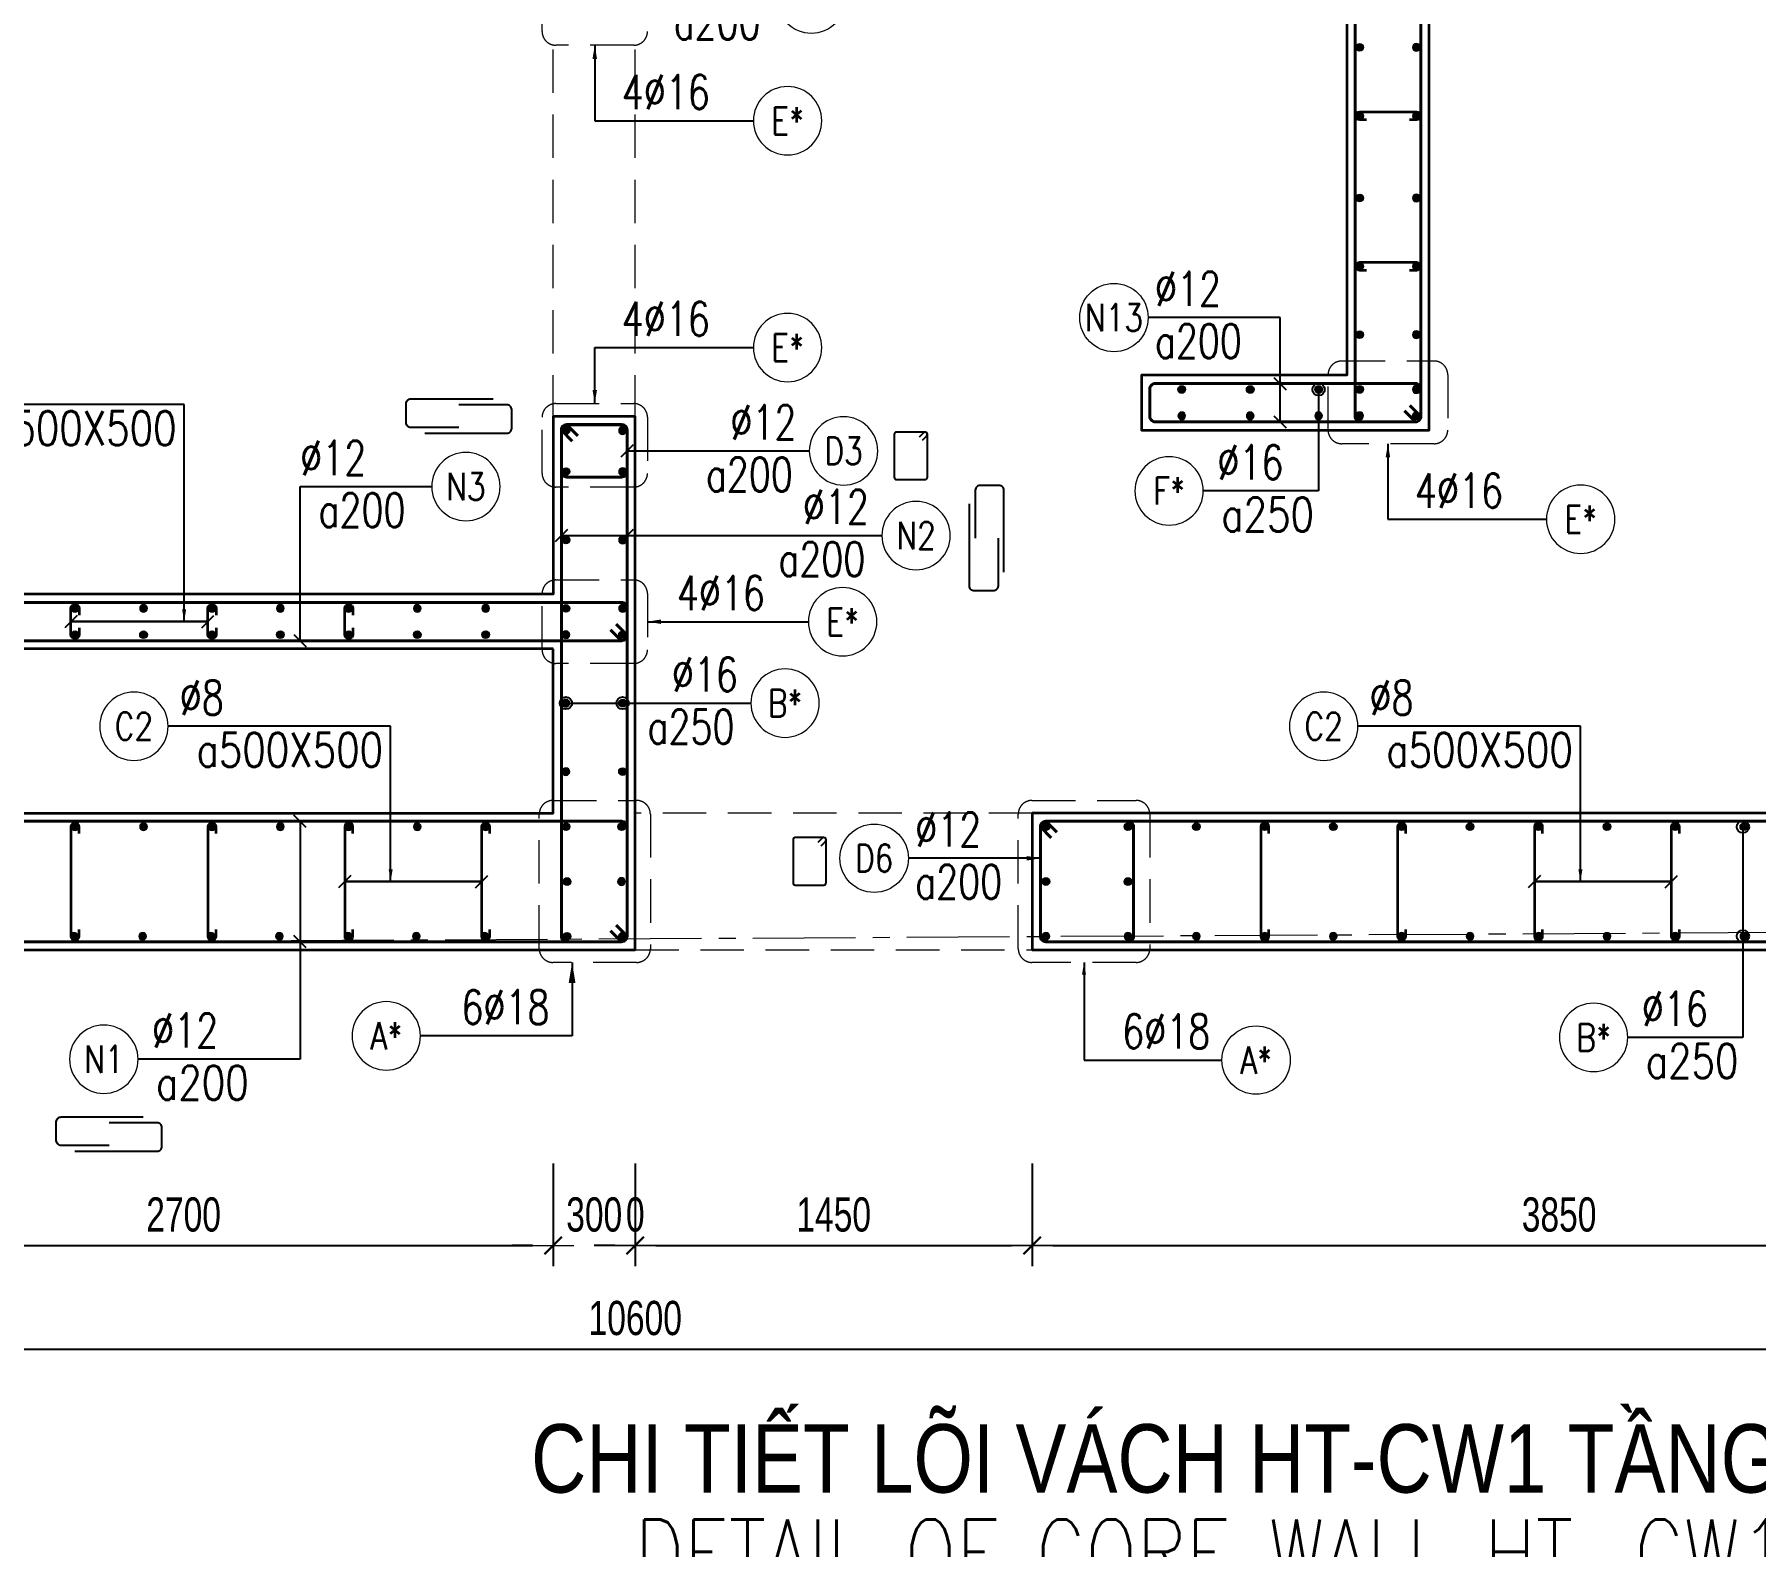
# Model space of a CAD drawing. Header units: millimetres. Extents: x 944027 to 981803, y -83026 to 82675.
# Drawn here: x 949976 to 956264, y 68976 to 74503 of the extents above; entities that cross this region are included whole.
import ezdxf
from ezdxf.enums import TextEntityAlignment as Align

# ---------------------------------------------------------------- set-up
doc = ezdxf.new("R2010")
doc.units = ezdxf.units.MM
doc.header["$MEASUREMENT"] = 0
doc.linetypes.add('HIDDEN2', pattern=[4.7625, 3.175, -1.5875])
doc.linetypes.add('HT_Grid$0$CENTER2', pattern=[1.125, 0.75, -0.125, 0.125, -0.125])
doc.layers.get('0').update_dxf_attribs({"lineweight": 20})
doc.layers.get('Defpoints').update_dxf_attribs({"color": 151, "lineweight": 9})
for name, color, linetype, lineweight in [('HT_Grid$0$NDC_S_AXIS', 5, 'HT_Grid$0$CENTER2', 13), ('KC-LEADER', 153, 'Continuous', 18), ('KC-THEP', 6, 'Continuous', 40), ('NDC_S_ANNO', 7, 'Continuous', 20), ('NDC_S_BEAM', 3, 'HIDDEN2', 20), ('NDC_S_DIM', 1, 'Continuous', 15), ('NDC_S_ENG TITLE', 3, 'Continuous', 20), ('NDC_S_HIDDEN', 8, 'HIDDEN2', 13), ('NDC_S_LEADER', 1, 'Continuous', 15), ('NDC_S_REBAR', 4, 'Continuous', 35), ('NDC_S_STIRRUP', 4, 'Continuous', 40), ('NDC_S_TEXT SYMBOL', 7, 'Continuous', 20), ('NDC_S_VN TEXT', 7, 'Continuous', 20), ('NDC_S_VN TITLE', 6, 'Continuous', 35), ('NDC_S_WALL', 6, 'Continuous', 35)]:
    doc.layers.add(name, color=color, linetype=linetype, lineweight=lineweight)
doc.layers.add('Leader', color=6, linetype='Continuous')
doc.layers.add('Ligature', color=1, linetype='Continuous')
doc.styles.add('NDC_ANNO', font='', dxfattribs={"width": 0.8})
doc.styles.add('NDC_ARIAL', font='arial.ttf', dxfattribs={"width": 0.85})
doc.styles.add('NDC_DIM', font='', dxfattribs={"width": 0.75})
doc.styles.add('NDC_EN TXT', font='romans.shx', dxfattribs={"width": 0.8})
doc.styles.add('NDC_VIE TXT', font='arial.ttf', dxfattribs={"width": 0.8})
doc.styles.get('NDC_ANNO').set_extended_font_data('Dotum')
doc.styles.get('NDC_DIM').set_extended_font_data('Dotum')
doc.dimstyles.new('NDC_1-50', dxfattribs={"dimscale": 50, "dimtxt": 2.5, "dimasz": 1, "dimexe": 1.5, "dimexo": 0, "dimgap": 0.8, "dimtad": 1, "dimdec": 0, "dimdsep": 46, "dimtxsty": 'NDC_ARIAL', "dimblk": 'DIMMARK', "dimcen": 49999.938995, "dimdle": 1.5, "dimclrd": 1, "dimclre": 1, "dimclrt": 3, "dimadec": 0, "dimazin": 0, "dimtfac": 1, "dimtdec": 0, "dimtix": 1, "dimtmove": 2, "dimatfit": 3, "dimfxl": 1, "dimarcsym": 0})
doc.dimstyles.new('NDC_dim_30', dxfattribs={"dimscale": 30, "dimtxt": 2.5, "dimasz": 1.5, "dimexe": 1.5, "dimexo": 2.5, "dimgap": 1, "dimtad": 1, "dimdec": 0, "dimzin": 0, "dimdsep": 46, "dimtxsty": 'NDC_DIM', "dimblk": 'DIMMARK', "dimcen": 0.09, "dimdle": 1.2, "dimclrd": 1, "dimclre": 1, "dimclrt": 3, "dimadec": 0, "dimazin": 0, "dimtfac": 1, "dimtdec": 0, "dimtix": 1, "dimtofl": 0, "dimtmove": 0, "dimatfit": 3, "dimfxl": 6, "dimfxlon": 1, "dimtolj": 1, "dimtzin": 0, "dimarcsym": 0})
doc.dimstyles.new('NDC_dim_50', dxfattribs={"dimscale": 50, "dimtxt": 2.5, "dimasz": 1.5, "dimexe": 1.5, "dimexo": 2.5, "dimgap": 1, "dimtad": 1, "dimdec": 0, "dimzin": 0, "dimdsep": 46, "dimtxsty": 'NDC_DIM', "dimblk": 'DIMMARK', "dimcen": 0.09, "dimdle": 1.2, "dimclrd": 1, "dimclre": 1, "dimclrt": 3, "dimadec": 0, "dimazin": 0, "dimtfac": 1, "dimtdec": 0, "dimtix": 1, "dimtofl": 0, "dimtmove": 0, "dimatfit": 3, "dimfxl": 6, "dimfxlon": 1, "dimtolj": 1, "dimtzin": 0, "dimarcsym": 0})

# ---------------------------------------------------------------- blocks, each defined once
blk = doc.blocks.new('THEP')
at = {"layer": 'KC-LEADER', "color": 6}
blk.add_circle((0, 0), 14, dxfattribs=at)
at = {"layer": 'KC-THEP'}
for p, q in [((-14, 0), (14, 0)), ((9.9, 9.9), (-9.9, -9.9)), ((-9.9, 9.9), (9.9, -9.9)), ((0, 14), (0, -14))]:
    blk.add_line(p, q, dxfattribs=at)
blk = doc.blocks.new('DIMMARK')
at = {"layer": 'NDC_S_DIM', "color": 1}
blk.add_line((-1.5, 0), (1, 0), dxfattribs=at)
at = {"layer": 'NDC_S_DIM', "color": 2, "const_width": 0.1}
blk.add_lwpolyline([(-0.424, -0.424), (0.424, 0.424)], dxfattribs=at)
blk = doc.blocks.new('*U10')
blk.add_circle((2.5, 0), 2.5)
at = {"layer": 'NDC_S_VN TEXT', "color": 3, "style": 'NDC_EN TXT'}
for tag, width, p in [('DK2', 0.75, (-0.85, 0.85)), ('KC2', 0.8, (-0.85, -2.97))]:
    blk.add_attdef(tag, text='', height=2.5, dxfattribs=dict(at, width=width)).set_placement(p, align=Align.RIGHT)
at = {"layer": 'NDC_S_VN TEXT', "color": 7, "style": 'NDC_EN TXT', "width": 0.8}
blk.add_attdef('SH3', text='', height=2, dxfattribs=at).set_placement((2.5, 0), align=Align.MIDDLE)
blk = doc.blocks.new('A$C72321851')
at = {"layer": 'Ligature'}
for points in [[(-60.9, -129.3), (-60.9, 170.9, -0.414214), (-43.3, 188.5), (25.8, 188.5, -0.414214), (43.4, 170.9), (43.4, -4.3)], [(-39.7, -4.3), (-39.7, -179.5, 0.414214), (-22.1, -197.1), (47, -197.1, 0.414214), (64.6, -179.5), (64.6, 120.7)]]:
    blk.add_lwpolyline(points, format="xyb", dxfattribs=at)
blk = doc.blocks.new('*U9')
blk.add_circle((2.5, 0), 2.5)
at = {"layer": 'NDC_S_VN TEXT', "color": 3, "style": 'NDC_EN TXT', "width": 0.75}
blk.add_attdef('DK2', text='', height=2.5, dxfattribs=at).set_placement((-0.85, 0.85), align=Align.RIGHT)
at = {"layer": 'NDC_S_VN TEXT', "color": 7, "style": 'NDC_EN TXT', "width": 0.8}
blk.add_attdef('SH3', text='', height=2, dxfattribs=at).set_placement((2.5, 0), align=Align.MIDDLE)
blk = doc.blocks.new('*U13')
blk.add_circle((-2.5, 0), 2.5)
at = {"layer": 'NDC_S_VN TEXT', "color": 3, "style": 'NDC_EN TXT', "width": 0.75}
blk.add_attdef('DK1', (0.5, 0.85), '', height=2.5, dxfattribs=at)
at = {"layer": 'NDC_S_VN TEXT', "color": 7, "style": 'NDC_EN TXT', "width": 0.8}
blk.add_attdef('SH2', text='', height=2, dxfattribs=at).set_placement((-2.5, 0), align=Align.MIDDLE)
blk = doc.blocks.new('*U11')
blk.add_circle((-2.5, 0), 2.5)
at = {"layer": 'NDC_S_VN TEXT', "color": 3, "style": 'NDC_EN TXT', "width": 0.75}
for tag, p in [('DK1', (0.5, 0.85)), ('KC1', (0.5, -2.97))]:
    blk.add_attdef(tag, p, '', height=2.5, dxfattribs=at)
at = {"layer": 'NDC_S_VN TEXT', "color": 7, "style": 'NDC_EN TXT', "width": 0.8}
blk.add_attdef('SH2', text='', height=2, dxfattribs=at).set_placement((-2.5, 0), align=Align.MIDDLE)
blk = doc.blocks.new('*D56')
at = {"layer": 'Defpoints', "color": 0, "transparency": 16777216}
for p in [(949171.5, 71738.7), (951871.5, 71738.7), (951871.5, 70076.7)]:
    blk.add_point(p, dxfattribs=at)
at = {"layer": 'NDC_S_DIM', "color": 1, "lineweight": -2, "transparency": 16777216}
for p, q in [((949171.5, 70376.7), (949171.5, 70001.7)), ((951871.5, 70376.7), (951871.5, 70001.7)), ((949246.5, 70076.7), (951796.5, 70076.7))]:
    blk.add_line(p, q, dxfattribs=at)
at = {"layer": 'NDC_S_DIM', "color": 1, "lineweight": -2, "transparency": 16777216, "xscale": 75, "yscale": 75, "zscale": 75, "rotation": 180}
blk.add_blockref('DIMMARK', (949171.5, 70076.7), dxfattribs=at)
at = {"layer": 'NDC_S_DIM', "color": 1, "lineweight": -2, "transparency": 16777216, "xscale": 75, "yscale": 75, "zscale": 75}
blk.add_blockref('DIMMARK', (951871.5, 70076.7), dxfattribs=at)
at = {"layer": 'NDC_S_DIM', "color": 3, "transparency": 16777216, "insert": (950521.5, 70189.3), "char_height": 125, "attachment_point": 5, "style": 'NDC_DIM'}
blk.add_mtext('\\A1;2700', dxfattribs=at)
blk = doc.blocks.new('*D57')
at = {"layer": 'Defpoints', "color": 0, "transparency": 16777216}
for p in [(951871.5, 71738.7), (952171.5, 71738.7), (952171.5, 70076.7)]:
    blk.add_point(p, dxfattribs=at)
at = {"layer": 'NDC_S_DIM', "color": 1, "lineweight": -2, "transparency": 16777216}
for p, q in [((951871.5, 70376.7), (951871.5, 70001.7)), ((952171.5, 70376.7), (952171.5, 70001.7)), ((951796.5, 70076.7), (951721.5, 70076.7)), ((952246.5, 70076.7), (952321.5, 70076.7))]:
    blk.add_line(p, q, dxfattribs=at)
at = {"layer": 'NDC_S_DIM', "color": 1, "lineweight": -2, "transparency": 16777216, "xscale": 75, "yscale": 75, "zscale": 75}
blk.add_blockref('DIMMARK', (951871.5, 70076.7), dxfattribs=at)
at = {"layer": 'NDC_S_DIM', "color": 1, "lineweight": -2, "transparency": 16777216, "xscale": 75, "yscale": 75, "zscale": 75, "rotation": 180}
blk.add_blockref('DIMMARK', (952171.5, 70076.7), dxfattribs=at)
at = {"layer": 'NDC_S_DIM', "color": 3, "transparency": 16777216, "insert": (952021.5, 70189.3), "char_height": 125, "attachment_point": 5, "style": 'NDC_DIM'}
blk.add_mtext('\\A1;300', dxfattribs=at)
blk = doc.blocks.new('*D58')
at = {"layer": 'Defpoints', "color": 0, "transparency": 16777216}
for p in [(952171.5, 71738.7), (952171.5, 71738.7), (952171.5, 70076.7)]:
    blk.add_point(p, dxfattribs=at)
at = {"layer": 'NDC_S_DIM', "color": 1, "lineweight": -2, "transparency": 16777216}
for p, q in [((952171.5, 70376.7), (952171.5, 70001.7)), ((952171.5, 70376.7), (952171.5, 70001.7)), ((952096.5, 70076.7), (952021.5, 70076.7)), ((952246.5, 70076.7), (952321.5, 70076.7))]:
    blk.add_line(p, q, dxfattribs=at)
at = {"layer": 'NDC_S_DIM', "color": 1, "lineweight": -2, "transparency": 16777216, "xscale": 75, "yscale": 75, "zscale": 75}
blk.add_blockref('DIMMARK', (952171.5, 70076.7), dxfattribs=at)
at = {"layer": 'NDC_S_DIM', "color": 1, "lineweight": -2, "transparency": 16777216, "xscale": 75, "yscale": 75, "zscale": 75, "rotation": 180}
blk.add_blockref('DIMMARK', (952171.5, 70076.7), dxfattribs=at)
at = {"layer": 'NDC_S_DIM', "color": 3, "transparency": 16777216, "insert": (952171.5, 70189.3), "char_height": 125, "attachment_point": 5, "style": 'NDC_DIM'}
blk.add_mtext('\\A1;0', dxfattribs=at)
blk = doc.blocks.new('*D59')
at = {"layer": 'Defpoints', "color": 0, "transparency": 16777216}
for p in [(952171.5, 71738.7), (953621.5, 71238.7), (953621.5, 70076.7)]:
    blk.add_point(p, dxfattribs=at)
at = {"layer": 'NDC_S_DIM', "color": 1, "lineweight": -2, "transparency": 16777216}
for p, q in [((952171.5, 70376.7), (952171.5, 70001.7)), ((953621.5, 70376.7), (953621.5, 70001.7)), ((952246.5, 70076.7), (953546.5, 70076.7))]:
    blk.add_line(p, q, dxfattribs=at)
at = {"layer": 'NDC_S_DIM', "color": 1, "lineweight": -2, "transparency": 16777216, "xscale": 75, "yscale": 75, "zscale": 75, "rotation": 180}
blk.add_blockref('DIMMARK', (952171.5, 70076.7), dxfattribs=at)
at = {"layer": 'NDC_S_DIM', "color": 1, "lineweight": -2, "transparency": 16777216, "xscale": 75, "yscale": 75, "zscale": 75}
blk.add_blockref('DIMMARK', (953621.5, 70076.7), dxfattribs=at)
at = {"layer": 'NDC_S_DIM', "color": 3, "transparency": 16777216, "insert": (952896.5, 70189.3), "char_height": 125, "attachment_point": 5, "style": 'NDC_DIM'}
blk.add_mtext('\\A1;1450', dxfattribs=at)
blk = doc.blocks.new('*D60')
at = {"layer": 'Defpoints', "color": 0, "transparency": 16777216}
for p in [(957471.5, 71738.7), (953621.5, 71238.7), (957471.5, 70076.7)]:
    blk.add_point(p, dxfattribs=at)
at = {"layer": 'NDC_S_DIM', "color": 1, "lineweight": -2, "transparency": 16777216}
for p, q in [((953621.5, 70376.7), (953621.5, 70001.7)), ((957471.5, 70376.7), (957471.5, 70001.7)), ((953696.5, 70076.7), (957396.5, 70076.7))]:
    blk.add_line(p, q, dxfattribs=at)
at = {"layer": 'NDC_S_DIM', "color": 1, "lineweight": -2, "transparency": 16777216, "xscale": 75, "yscale": 75, "zscale": 75, "rotation": 180}
blk.add_blockref('DIMMARK', (953621.5, 70076.7), dxfattribs=at)
at = {"layer": 'NDC_S_DIM', "color": 1, "lineweight": -2, "transparency": 16777216, "xscale": 75, "yscale": 75, "zscale": 75}
blk.add_blockref('DIMMARK', (957471.5, 70076.7), dxfattribs=at)
at = {"layer": 'NDC_S_DIM', "color": 3, "transparency": 16777216, "insert": (955546.5, 70189.3), "char_height": 125, "attachment_point": 5, "style": 'NDC_DIM'}
blk.add_mtext('\\A1;3850', dxfattribs=at)
blk = doc.blocks.new('*D67')
at = {"layer": 'Defpoints', "color": 0, "transparency": 16777216}
for p in [(957471.5, 71257), (946871.5, 71238.7), (957471.5, 69698.4)]:
    blk.add_point(p, dxfattribs=at)
at = {"layer": 'NDC_S_DIM', "color": 1, "lineweight": -2, "transparency": 16777216}
for p, q in [((946871.5, 69998.4), (946871.5, 69623.4)), ((957471.5, 69998.4), (957471.5, 69623.4)), ((946946.5, 69698.4), (957396.5, 69698.4))]:
    blk.add_line(p, q, dxfattribs=at)
at = {"layer": 'NDC_S_DIM', "color": 1, "lineweight": -2, "transparency": 16777216, "xscale": 75, "yscale": 75, "zscale": 75, "rotation": 180}
blk.add_blockref('DIMMARK', (946871.5, 69698.4), dxfattribs=at)
at = {"layer": 'NDC_S_DIM', "color": 1, "lineweight": -2, "transparency": 16777216, "xscale": 75, "yscale": 75, "zscale": 75}
blk.add_blockref('DIMMARK', (957471.5, 69698.4), dxfattribs=at)
at = {"layer": 'NDC_S_DIM', "color": 3, "transparency": 16777216, "insert": (952171.5, 69811), "char_height": 125, "attachment_point": 5, "style": 'NDC_DIM'}
blk.add_mtext('\\A1;10600', dxfattribs=at)
blk = doc.blocks.new('Drawing name_symbol')
at = {"layer": 'NDC_S_ENG TITLE', "style": 'NDC_EN TXT', "width": 0.8}
blk.add_attdef('SECTDET1', text='', height=5, dxfattribs=at).set_placement((0, 1.01), align=Align.CENTER)
at = {"layer": 'NDC_S_TEXT SYMBOL', "lineweight": 25, "style": 'NDC_ANNO', "width": 0.8}
blk.add_attdef('SSCALE', text='', height=2.5, dxfattribs=at).set_placement((0, -4), align=Align.CENTER)
at = {"layer": 'NDC_S_VN TITLE', "style": 'NDC_VIE TXT', "width": 0.8}
blk.add_attdef('SECTDET2', text='', height=5, dxfattribs=at).set_placement((0, 7.97), align=Align.CENTER)

msp = doc.modelspace()

# ---------------------------------------------------------------- linework, layer by layer
at = {"layer": 'HT_Grid$0$NDC_S_AXIS', "ltscale": 500}
msp.add_line((944726.6, 71157), (962802.4, 71257), dxfattribs=at)
at = {"layer": 'Ligature'}
for points in [[(953220.3, 73019.6), (953236.3, 73035.6, 0.668179), (953230.5, 73049.5), (953125.9, 73049.5, 0.414214), (953117.7, 73041.4), (953117.7, 72884.2, 0.414214), (953125.9, 72876.1), (953230.5, 72876.1, 0.414214), (953238.7, 72884.2), (953238.7, 73041.4, 0.668179), (953224.8, 73047.1), (953208.8, 73031.2)], [(952850.4, 71537.8), (952866.3, 71553.7, 0.668179), (952860.6, 71567.7), (952755.9, 71567.7, 0.414214), (952747.8, 71559.5), (952747.8, 71402.4, 0.414214), (952755.9, 71394.2), (952860.6, 71394.2, 0.414214), (952868.7, 71402.4), (952868.7, 71559.5, 0.668179), (952854.8, 71565.3), (952838.8, 71549.3)]]:
    msp.add_lwpolyline(points, format="xyb", dxfattribs=at)
at = {"layer": 'NDC_S_BEAM', "ltscale": 50}
for p, q in [((951871.5, 73098.7), (951871.5, 74498.7)), ((952171.5, 73098.7), (952171.5, 74498.7)), ((953621.5, 71657), (952171.5, 71657)), ((952171.5, 71157), (953621.5, 71157))]:
    msp.add_line(p, q, dxfattribs=at)
at = {"layer": 'NDC_S_HIDDEN', "ltscale": 50}
for points in [[(951881.2, 74768.5), (952166, 74768.5, -0.414214), (952216, 74718.5), (952216, 74513.5, -0.414214), (952166, 74463.5), (951881.2, 74463.5, -0.414214), (951831.2, 74513.5), (951831.2, 74718.5, -0.414214)], [(954752.5, 73309.3), (955089.7, 73309.3, -0.414214), (955139.7, 73259.3), (955139.7, 73057, -0.414214), (955089.7, 73007), (954752.5, 73007, -0.414214), (954702.5, 73057), (954702.5, 73259.3, -0.414214)], [(951881.2, 73153.7), (952166, 73153.7, -0.414214), (952216, 73103.7), (952216, 72898.7, -0.414214), (952166, 72848.7), (951881.2, 72848.7, -0.414214), (951831.2, 72898.7), (951831.2, 73103.7, -0.414214)], [(951881.2, 72509), (952166, 72509, -0.414214), (952216, 72459), (952216, 72254, -0.414214), (952166, 72204), (951881.2, 72204, -0.414214), (951831.2, 72254), (951831.2, 72459, -0.414214)], [(951870.8, 71703.3), (952176.6, 71703.3, -0.414214), (952226.6, 71653.3), (952226.6, 71161.3, -0.414214), (952176.6, 71111.3), (951870.8, 71111.3, -0.414214), (951820.8, 71161.3), (951820.8, 71653.3, -0.414214)], [(953620.8, 71703.3), (954001.1, 71703.3, -0.414214), (954051.1, 71653.3), (954051.1, 71161.3, -0.414214), (954001.1, 71111.3), (953620.8, 71111.3, -0.414214), (953570.8, 71161.3), (953570.8, 71653.3, -0.414214)]]:
    msp.add_lwpolyline(points, format="xyb", close=True, dxfattribs=at)
at = {"layer": 'NDC_S_REBAR'}
for points in [[(954843, 74190.2), (954818, 74190.2, -1), (954818, 74220.2), (955025, 74220.2, -1), (955025, 74190.2), (955000, 74190.2)], [(954843, 73640.2), (954818, 73640.2, -1), (954818, 73670.2), (955025, 73670.2, -1), (955025, 73640.2), (955000, 73640.2)], [(950140, 72333.9), (950140, 72308.9, -1), (950110, 72308.9), (950110, 72405.2, -1), (950140, 72405.2), (950140, 72380.2)], [(950640, 72333.9), (950640, 72308.9, -1), (950610, 72308.9), (950610, 72405.2, -1), (950640, 72405.2), (950640, 72380.2)], [(951140, 72333.9), (951140, 72308.9, -1), (951110, 72308.9), (951110, 72405.2, -1), (951140, 72405.2), (951140, 72380.2)], [(950140, 71582), (950140, 71607, 1), (950110, 71607), (950110, 71207, 1), (950140, 71207), (950140, 71232)], [(950640, 71582), (950640, 71607, 1), (950610, 71607), (950610, 71207, 1), (950640, 71207), (950640, 71232)], [(951140, 71582), (951140, 71607, 1), (951110, 71607), (951110, 71207, 1), (951140, 71207), (951140, 71232)], [(951640, 71582), (951640, 71607, 1), (951610, 71607), (951610, 71207, 1), (951640, 71207), (951640, 71232)], [(954486.5, 71582), (954486.5, 71607, 1), (954456.5, 71607), (954456.5, 71207, 1), (954486.5, 71207), (954486.5, 71232)], [(954986.5, 71582), (954986.5, 71607, 1), (954956.5, 71607), (954956.5, 71207, 1), (954986.5, 71207), (954986.5, 71232)], [(955486.5, 71582), (955486.5, 71607, 1), (955456.5, 71607), (955456.5, 71207, 1), (955486.5, 71207), (955486.5, 71232)], [(955986.5, 71582), (955986.5, 71607, 1), (955956.5, 71607), (955956.5, 71207, 1), (955986.5, 71207), (955986.5, 71232)]]:
    msp.add_lwpolyline(points, format="xyb", dxfattribs=at)
at = {"layer": 'NDC_S_STIRRUP'}
for points in [[(955001.5, 73147), (955041.5, 73107, -0.414214), (955021.5, 73087), (954821.5, 73087, -0.414214), (954801.5, 73107), (954801.5, 80307, -0.414214), (954821.5, 80327), (955021.5, 80327, -0.414214), (955041.5, 80307), (955041.5, 73107, -0.414214), (955021.5, 73087), (954981.5, 73127)], [(954981.5, 73127), (955021.5, 73087, 0.414214), (955041.5, 73107), (955041.5, 73207, 0.414214), (955021.5, 73227), (954071.5, 73227, 0.414214), (954051.5, 73207), (954051.5, 73107, 0.414358), (954071.5, 73087), (955021.5, 73087, 0.414214), (955041.5, 73107), (955001.5, 73147)], [(952101.5, 71247), (952141.5, 71207, -0.414214), (952121.5, 71187), (951921.5, 71187, -0.414214), (951901.5, 71207), (951901.5, 73057, -0.414214), (951921.5, 73077), (952121.5, 73077, -0.414214), (952141.5, 73057), (952141.5, 71207, -0.414214), (952121.5, 71187), (952081.5, 71227)], [(951941.5, 73016.1), (951901.5, 73056.1, -0.414214), (951921.5, 73076.1), (952121.5, 73076.1, -0.414214), (952141.5, 73056.1), (952141.5, 72905.1, -0.414214), (952121.5, 72885.1), (951921.5, 72885.1, -0.414214), (951901.5, 72905.1), (951901.5, 73056.1, -0.414214), (951921.5, 73076.1), (951961.5, 73036.1)], [(952081.5, 72327), (952121.5, 72287, 0.414214), (952141.5, 72307), (952141.5, 72407, 0.414214), (952121.5, 72427), (948721.5, 72427, 0.414214), (948701.5, 72407), (948701.5, 72307, 0.414358), (948721.5, 72287), (952121.5, 72287, 0.414214), (952141.5, 72307), (952101.5, 72347)], [(948511.5, 71587), (948471.5, 71627, 0.414214), (948451.5, 71607), (948451.5, 71207, 0.414214), (948471.5, 71187), (952121.5, 71187, 0.414214), (952141.5, 71207), (952141.5, 71607, 0.414214), (952121.5, 71627), (948471.5, 71627, 0.414214), (948451.5, 71607), (948491.5, 71567)], [(961081.5, 71587), (961121.5, 71627, -0.414214), (961141.5, 71607), (961141.5, 71207, -0.414214), (961121.5, 71187), (953671.5, 71187, -0.414214), (953651.5, 71207), (953651.5, 71607, -0.414214), (953671.5, 71627), (961121.5, 71627, -0.414214), (961141.5, 71607), (961101.5, 71567)], [(953711.5, 71587), (953671.5, 71627, 0.414214), (953651.5, 71607), (953651.5, 71207, 0.414214), (953671.5, 71187), (953971.5, 71187, 0.414214), (953991.5, 71207), (953991.5, 71607, 0.414214), (953971.5, 71627), (953671.5, 71627, 0.414214), (953651.5, 71607), (953691.5, 71567)]]:
    msp.add_lwpolyline(points, format="xyb", dxfattribs=at)
at = {"layer": 'NDC_S_WALL'}
for points in [[(948671.5, 79857), (948671.5, 71657), (948421.5, 71657), (948421.5, 71157), (952171.5, 71157), (952171.5, 73107), (951871.5, 73107), (951871.5, 72457), (949171.5, 72457), (949171.5, 77857)], [(954771.5, 79857), (954771.5, 73257), (954021.5, 73257), (954021.5, 73057), (955071.5, 73057), (955071.5, 77657)], [(951871.5, 72257), (949171.5, 72257), (949171.5, 71657), (951871.5, 71657), (951871.5, 72257)], [(957871.5, 71657), (953621.5, 71657), (953621.5, 71157), (961171.5, 71157)]]:
    msp.add_lwpolyline(points, dxfattribs=at)

# ---------------------------------------------------------------- block references
at = {"layer": 'KC-THEP'}
for p, rotation in [((954818, 74455.2), 189.6685644363809), ((954818, 74205.2), 189.6685644363809), ((954818, 73905.2), 189.6685644363809), ((954818, 73655.2), 189.6685644363809), ((954818, 73405.2), 189.6685644363809), ((954168, 73205.2), 189.6685644363809), ((954418, 73205.2), 189.6685644363809), ((954668, 73205.2), 189.6685644363809), ((954818, 73205.2), 189.6685644363809), ((951918, 73055.2), 189.6685644363809), ((955025, 73108.9), 9.66856443638095), ((951918, 72905.2), 189.6685644363809), ((951918, 72655.2), 189.6685644363809), ((951918, 72405.2), 189.6685644363809), ((950125, 72308.9), 9.668564436380946), ((950375, 72308.9), 9.668564436380946), ((950625, 72308.9), 9.668564436380946), ((950875, 72308.9), 9.668564436380946), ((951125, 72308.9), 9.668564436380946), ((951375, 72308.9), 9.668564436380946), ((951625, 72308.9), 9.668564436380946), ((952125, 72308.9), 9.66856443638095), ((952125, 72058.9), 9.66856443638095), ((952125, 71808.9), 9.66856443638095), ((951918.7, 71607), 189.6685644363809), ((952122.3, 71607.6), 189.6685644363809), ((953671.5, 71607), 9.668564436380946), ((953971.5, 71607), 9.668564436380946), ((954221.5, 71607), 9.668564436380946), ((954471.5, 71607), 9.668564436380946), ((954721.5, 71607), 9.668564436380946), ((954971.5, 71607), 9.668564436380946), ((955221.5, 71607), 9.668564436380946), ((955471.5, 71607), 9.668564436380946), ((955721.5, 71607), 9.668564436380946), ((955971.5, 71607), 9.668564436380946), ((956221.5, 71607), 9.668564436380946), ((951922.2, 71407), 189.6685644363809), ((953671.5, 71407), 9.668564436380946), ((953971.5, 71407), 9.668564436380946), ((951922.2, 71207), 189.6685644363809), ((952125.8, 71207.6), 189.6685644363809)]:
    msp.add_blockref('THEP', p, dxfattribs=dict(at, rotation=rotation))
at = {"layer": 'KC-THEP', "xscale": -1}
for p, rotation in [((955025, 74455.2), 170.331435563619), ((955025, 74205.2), 170.331435563619), ((955025, 73905.2), 170.331435563619), ((955025, 73655.2), 170.331435563619), ((955025, 73405.2), 170.331435563619), ((955025, 73205.2), 170.331435563619), ((952125, 73055.2), 170.331435563619), ((954168, 73108.9), 350.3314355636191), ((954418, 73108.9), 350.3314355636191), ((954668, 73108.9), 350.3314355636191), ((954818, 73108.9), 350.3314355636191), ((952125, 72905.2), 170.331435563619), ((952125, 72655.2), 170.331435563619), ((950125, 72405.2), 170.331435563619), ((950375, 72405.2), 170.331435563619), ((950625, 72405.2), 170.331435563619), ((950875, 72405.2), 170.331435563619), ((951125, 72405.2), 170.331435563619), ((951375, 72405.2), 170.331435563619), ((951625, 72405.2), 170.331435563619), ((952125, 72405.2), 170.331435563619), ((951918, 72308.9), 350.3314355636191), ((951918, 72058.9), 350.3314355636191), ((951918, 71808.9), 350.3314355636191), ((950125, 71607), 170.331435563619), ((950375, 71607), 170.331435563619), ((950625, 71607), 170.331435563619), ((950875, 71607), 170.331435563619), ((951125, 71607), 170.331435563619), ((951375, 71607), 170.331435563619), ((951625, 71607), 170.331435563619), ((952120.8, 71407), 170.331435563619), ((950121.5, 71207), 170.331435563619), ((950371.5, 71207), 170.331435563619), ((950621.5, 71207), 170.331435563619), ((950871.5, 71207), 170.331435563619), ((951121.5, 71207), 170.331435563619), ((951371.5, 71207), 170.331435563619), ((951621.5, 71207), 170.331435563619), ((953671.5, 71207), 170.331435563619), ((953971.5, 71207), 170.331435563619), ((954221.5, 71207), 170.331435563619), ((954471.5, 71207), 170.331435563619), ((954721.5, 71207), 170.331435563619), ((954971.5, 71207), 170.331435563619), ((955221.5, 71207), 170.331435563619), ((955471.5, 71207), 170.331435563619), ((955721.5, 71207), 170.331435563619), ((955971.5, 71207), 170.331435563619), ((956221.5, 71207), 170.331435563619)]:
    msp.add_blockref('THEP', p, dxfattribs=dict(at, rotation=rotation))
at = {"layer": 'Leader', "xscale": -1, "rotation": 270.0000000000001}
for p in [(951531.5, 73106.2), (950253.6, 70482.1)]:
    msp.add_blockref('A$C72321851', p, dxfattribs=at)
at = {"layer": 'Leader', "xscale": -1}
msp.add_blockref('A$C72321851', (953457.2, 72666.4), dxfattribs=at)
at = {"layer": 'NDC_S_ANNO'}
ref = msp.add_blockref('Drawing name_symbol', (954274.3, 68775.2), dxfattribs=dict(at, xscale=50, yscale=50, zscale=50))
ref.add_attrib('SECTDET1', 'DETAIL OF CORE WALL HT-CW1', dxfattribs={"layer": 'NDC_S_ENG TITLE', "height": 250, "style": 'NDC_EN TXT', "width": 0.8}).set_placement((954274.3, 68825.8), align=Align.CENTER)
ref.add_attrib('SECTDET2', 'CHI TIẾT LÕI VÁCH HT-CW1 TẦNG 5F', dxfattribs={"layer": 'NDC_S_VN TITLE', "height": 250, "style": 'NDC_VIE TXT', "width": 0.8}).set_placement((954274.3, 69173.7), align=Align.CENTER)
at = {"layer": 'NDC_S_VN TEXT'}
ref = msp.add_blockref('*U11', (952689.7, 74632.5), dxfattribs=dict(at, xscale=-50, yscale=50, zscale=50))
ref.add_attrib('SH2', 'D3', dxfattribs={"color": 7, "height": 100, "style": 'NDC_EN TXT', "width": 0.8}).set_placement((952814.7, 74632.5), align=Align.MIDDLE)
ref.add_attrib('DK1', '%%C12', (952401.3, 74674.8), dxfattribs={"color": 3, "height": 125, "style": 'NDC_EN TXT', "width": 0.75})
ref.add_attrib('KC1', 'a200', (952312, 74483.9), dxfattribs={"color": 3, "height": 125, "style": 'NDC_EN TXT', "width": 0.75})
ref = msp.add_blockref('*U13', (952602.9, 74187.5), dxfattribs=dict(at, xscale=-50, yscale=50, zscale=50))
ref.add_attrib('SH2', 'E*', dxfattribs={"color": 7, "height": 100, "style": 'NDC_EN TXT', "width": 0.8}).set_placement((952727.9, 74187.5), align=Align.MIDDLE)
ref.add_attrib('DK1', '4%%C16', (952122.5, 74229.8), dxfattribs={"color": 3, "height": 125, "style": 'NDC_EN TXT', "width": 0.75})
at = {"layer": 'NDC_S_VN TEXT', "xscale": 50, "yscale": 50, "zscale": 50}
for name, p, values in [('*U11', (954045.3, 73468), {'SH2': 'N13', 'DK1': '%%C12', 'KC1': 'a200'}), ('*U11', (953169.3, 71491.9), {'SH2': 'D6', 'DK1': '%%C12', 'KC1': 'a200'}), ('*U9', (954314.6, 70754.4), {'SH3': 'A*', 'DK2': '6%%C18'})]:
    msp.add_blockref(name, p, dxfattribs=at).add_auto_attribs(values)
at = {"layer": 'NDC_S_VN TEXT'}
ref = msp.add_blockref('*U13', (952602.9, 73358.4), dxfattribs=dict(at, xscale=-50, yscale=50, zscale=50))
ref.add_attrib('SH2', 'E*', dxfattribs={"color": 7, "height": 100, "style": 'NDC_EN TXT', "width": 0.8}).set_placement((952727.9, 73358.4), align=Align.MIDDLE)
ref.add_attrib('DK1', '4%%C16', (952122.5, 73400.7), dxfattribs={"color": 3, "height": 125, "style": 'NDC_EN TXT', "width": 0.75})
ref = msp.add_blockref('*U10', (949710.5, 73149.8), dxfattribs=dict(at, xscale=-50, yscale=50, zscale=50))
ref.add_attrib('SH3', 'C3', dxfattribs={"color": 7, "height": 100, "style": 'NDC_EN TXT', "width": 0.8}).set_placement((949585.5, 73149.8), align=Align.MIDDLE)
ref.add_attrib('DK2', '%%c8', dxfattribs={"color": 3, "height": 125, "style": 'NDC_EN TXT', "width": 0.75}).set_placement((949913.7, 73192.1), align=Align.RIGHT)
ref.add_attrib('KC2', 'a500X500', dxfattribs={"color": 3, "height": 125, "style": 'NDC_EN TXT', "width": 0.8}).set_placement((950495.9, 73001.2), align=Align.RIGHT)
ref = msp.add_blockref('*U11', (952807.4, 72980.6), dxfattribs=dict(at, xscale=-50, yscale=50, zscale=50))
ref.add_attrib('SH2', 'D3', dxfattribs={"color": 7, "height": 100, "style": 'NDC_EN TXT', "width": 0.8}).set_placement((952932.4, 72980.6), align=Align.MIDDLE)
ref.add_attrib('DK1', '%%C12', (952519, 73022.9), dxfattribs={"color": 3, "height": 125, "style": 'NDC_EN TXT', "width": 0.75})
ref.add_attrib('KC1', 'a200', (952429.7, 72832), dxfattribs={"color": 3, "height": 125, "style": 'NDC_EN TXT', "width": 0.75})
ref = msp.add_blockref('*U11', (951427.8, 72850.3), dxfattribs=dict(at, xscale=-50, yscale=50, zscale=50))
ref.add_attrib('SH2', 'N3', dxfattribs={"color": 7, "height": 100, "style": 'NDC_EN TXT', "width": 0.8}).set_placement((951552.8, 72850.3), align=Align.MIDDLE)
ref.add_attrib('DK1', '%%C12', (950947.5, 72892.6), dxfattribs={"color": 3, "height": 125, "style": 'NDC_EN TXT', "width": 0.75})
ref.add_attrib('KC1', 'a200', (951014.4, 72701.7), dxfattribs={"color": 3, "height": 125, "style": 'NDC_EN TXT', "width": 0.75})
ref = msp.add_blockref('*U10', (954246.8, 72834.5), dxfattribs=dict(at, xscale=-50, yscale=50, zscale=50))
ref.add_attrib('SH3', 'F*', dxfattribs={"color": 7, "height": 100, "style": 'NDC_EN TXT', "width": 0.8}).set_placement((954121.8, 72834.5), align=Align.MIDDLE)
ref.add_attrib('DK2', '%%c16', dxfattribs={"color": 3, "height": 125, "style": 'NDC_EN TXT', "width": 0.75}).set_placement((954539.3, 72876.7), align=Align.RIGHT)
ref.add_attrib('KC2', 'a250', dxfattribs={"color": 3, "height": 125, "style": 'NDC_EN TXT', "width": 0.8}).set_placement((954651.2, 72685.8), align=Align.RIGHT)
ref = msp.add_blockref('*U13', (955500.4, 72731), dxfattribs=dict(at, xscale=-50, yscale=50, zscale=50))
ref.add_attrib('SH2', 'E*', dxfattribs={"color": 7, "height": 100, "style": 'NDC_EN TXT', "width": 0.8}).set_placement((955625.4, 72731), align=Align.MIDDLE)
ref.add_attrib('DK1', '4%%C16', (955020.1, 72773.2), dxfattribs={"color": 3, "height": 125, "style": 'NDC_EN TXT', "width": 0.75})
ref = msp.add_blockref('*U11', (953072.3, 72671.3), dxfattribs=dict(at, xscale=-50, yscale=50, zscale=50))
ref.add_attrib('SH2', 'N2', dxfattribs={"color": 7, "height": 100, "style": 'NDC_EN TXT', "width": 0.8}).set_placement((953197.3, 72671.3), align=Align.MIDDLE)
ref.add_attrib('DK1', '%%C12', (952783.9, 72713.6), dxfattribs={"color": 3, "height": 125, "style": 'NDC_EN TXT', "width": 0.75})
ref.add_attrib('KC1', 'a200', (952694.6, 72522.7), dxfattribs={"color": 3, "height": 125, "style": 'NDC_EN TXT', "width": 0.75})
ref = msp.add_blockref('*U13', (952804.1, 72356.5), dxfattribs=dict(at, xscale=-50, yscale=50, zscale=50))
ref.add_attrib('SH2', 'E*', dxfattribs={"color": 7, "height": 100, "style": 'NDC_EN TXT', "width": 0.8}).set_placement((952929.1, 72356.5), align=Align.MIDDLE)
ref.add_attrib('DK1', '4%%C16', (952323.7, 72398.8), dxfattribs={"color": 3, "height": 125, "style": 'NDC_EN TXT', "width": 0.75})
ref = msp.add_blockref('*U11', (952593.9, 72058.9), dxfattribs=dict(at, xscale=-50, yscale=50, zscale=50))
ref.add_attrib('SH2', 'B*', dxfattribs={"color": 7, "height": 100, "style": 'NDC_EN TXT', "width": 0.8}).set_placement((952718.9, 72058.9), align=Align.MIDDLE)
ref.add_attrib('DK1', '%%C16', (952305.5, 72101.1), dxfattribs={"color": 3, "height": 125, "style": 'NDC_EN TXT', "width": 0.75})
ref.add_attrib('KC1', 'a250', (952216.3, 71910.2), dxfattribs={"color": 3, "height": 125, "style": 'NDC_EN TXT', "width": 0.75})
ref = msp.add_blockref('*U10', (950465, 71974.4), dxfattribs=dict(at, xscale=-50, yscale=50, zscale=50))
ref.add_attrib('SH3', 'C2', dxfattribs={"color": 7, "height": 100, "style": 'NDC_EN TXT', "width": 0.8}).set_placement((950340, 71974.4), align=Align.MIDDLE)
ref.add_attrib('DK2', '%%c8', dxfattribs={"color": 3, "height": 125, "style": 'NDC_EN TXT', "width": 0.75}).set_placement((950668.2, 72016.6), align=Align.RIGHT)
ref.add_attrib('KC2', 'a500X500', dxfattribs={"color": 3, "height": 125, "style": 'NDC_EN TXT', "width": 0.8}).set_placement((951250.3, 71825.7), align=Align.RIGHT)
ref = msp.add_blockref('*U10', (954811.5, 71974.4), dxfattribs=dict(at, xscale=-50, yscale=50, zscale=50))
ref.add_attrib('SH3', 'C2', dxfattribs={"color": 7, "height": 100, "style": 'NDC_EN TXT', "width": 0.8}).set_placement((954686.5, 71974.4), align=Align.MIDDLE)
ref.add_attrib('DK2', '%%c8', dxfattribs={"color": 3, "height": 125, "style": 'NDC_EN TXT', "width": 0.75}).set_placement((955014.7, 72016.6), align=Align.RIGHT)
ref.add_attrib('KC2', 'a500X500', dxfattribs={"color": 3, "height": 125, "style": 'NDC_EN TXT', "width": 0.8}).set_placement((955596.8, 71825.7), align=Align.RIGHT)
ref = msp.add_blockref('*U9', (951386.9, 70843), dxfattribs=dict(at, xscale=-50, yscale=50, zscale=50))
ref.add_attrib('SH3', 'A*', dxfattribs={"color": 7, "height": 100, "style": 'NDC_EN TXT', "width": 0.8}).set_placement((951261.9, 70843), align=Align.MIDDLE)
ref.add_attrib('DK2', '6%%C18', dxfattribs={"color": 3, "height": 125, "style": 'NDC_EN TXT', "width": 0.75}).set_placement((951858, 70885.3), align=Align.RIGHT)
ref = msp.add_blockref('*U10', (955797.4, 70837.3), dxfattribs=dict(at, xscale=-50, yscale=50, zscale=50))
ref.add_attrib('SH3', 'B*', dxfattribs={"color": 7, "height": 100, "style": 'NDC_EN TXT', "width": 0.8}).set_placement((955672.4, 70837.3), align=Align.MIDDLE)
ref.add_attrib('DK2', '%%C16', dxfattribs={"color": 3, "height": 125, "style": 'NDC_EN TXT', "width": 0.75}).set_placement((956089.9, 70879.6), align=Align.RIGHT)
ref.add_attrib('KC2', 'a250', dxfattribs={"color": 3, "height": 125, "style": 'NDC_EN TXT', "width": 0.8}).set_placement((956201.8, 70688.7), align=Align.RIGHT)
ref = msp.add_blockref('*U10', (950355, 70757.6), dxfattribs=dict(at, xscale=-50, yscale=50, zscale=50))
ref.add_attrib('SH3', 'N1', dxfattribs={"color": 7, "height": 100, "style": 'NDC_EN TXT', "width": 0.8}).set_placement((950230, 70757.6), align=Align.MIDDLE)
ref.add_attrib('DK2', '%%C12', dxfattribs={"color": 3, "height": 125, "style": 'NDC_EN TXT', "width": 0.75}).set_placement((950647.5, 70799.9), align=Align.RIGHT)
ref.add_attrib('KC2', 'a200', dxfattribs={"color": 3, "height": 125, "style": 'NDC_EN TXT', "width": 0.8}).set_placement((950759.4, 70609), align=Align.RIGHT)

# ---------------------------------------------------------------- dimensions: what is measured, and where the dimension line sits
at = {"layer": 'NDC_S_DIM'}
for base, p1, p2, picture, middle in [((951871.5, 70076.7), (949171.5, 71738.7), (951871.5, 71738.7), '*D56', (950521.5, 70189.3)), ((952171.5, 70076.7), (951871.5, 71738.7), (952171.5, 71738.7), '*D57', (952021.5, 70189.3)), ((952171.5085, 70076.7154), (952171.4803, 71738.7091), (952171.5085, 71738.7091), '*D58', (952171.4944, 70189.3002)), ((953621.5, 70076.7), (952171.5, 71738.7), (953621.5, 71238.7), '*D59', (952896.5, 70189.3)), ((957471.5, 70076.7), (953621.5, 71238.7), (957471.5, 71738.7), '*D60', (955546.5, 70189.3))]:
    dim = msp.add_linear_dim(base=base, p1=p1, p2=p2, dimstyle='NDC_dim_50', override={"dimtmove": 1}, dxfattribs=at)
    dim.commit()
    dim.dimension.update_dxf_attribs({"geometry": picture, "text_midpoint": middle})
dim = msp.add_linear_dim(base=(957471.5, 69698.4), p1=(946871.5, 71238.7), p2=(957471.5, 71257), dimstyle='NDC_dim_50', dxfattribs=at)
dim.commit()
dim.dimension.update_dxf_attribs({"geometry": '*D67', "text_midpoint": (952171.5, 69811)})

# ---------------------------------------------------------------- leaders
at = {"layer": 'NDC_S_LEADER'}
for points, dimstyle, override in [([(952023.6, 74463.5), (952023.6, 74187.5), (952605.2, 74187.5)], 'NDC_1-50', {"dimgap": 0.8, "dimtad": 0}), ([(954527, 73227), (954527, 73467.9), (954045.3, 73468)], 'NDC_dim_30', {"dimtad": 0, "dimldrblk": 'Oblique'}), ([(954527, 73087), (954527, 73467.9), (954045.3, 73467.9)], 'NDC_dim_30', {"dimtad": 0, "dimldrblk": 'Oblique'}), ([(952023.6, 73153.7), (952023.6, 73358.4), (952605.2, 73358.4)], 'NDC_1-50', {"dimgap": 0.8, "dimtad": 0}), ([(954668, 73205.2), (954667.4, 72834.3), (954246.8, 72834.3)], 'NDC_dim_30', {"dimgap": 1, "dimtad": 0, "dimldrblk": 'Origin'}), ([(950523.4, 72357), (950523.4, 73149.8), (949710.5, 73149.8)], 'NDC_dim_30', {"dimgap": 1, "dimtad": 0}), ([(952141.5, 72980.6), (952809.5, 72980.6)], 'NDC_dim_30', {"dimtad": 0, "dimldrblk": 'Oblique'}), ([(954921.1, 73007), (954921.1, 72731), (955502.7, 72731)], 'NDC_1-50', {"dimgap": 0.8, "dimtad": 0}), ([(950946.8, 72287), (950946.8, 72850.3), (951427.8, 72850.3)], 'NDC_dim_30', {"dimtad": 0, "dimldrblk": 'Oblique'}), ([(950946.8, 72287), (950946.8, 72850.3), (951427.8, 72850.3)], 'NDC_dim_30', {"dimtad": 0, "dimldrblk": 'Oblique'}), ([(951901.5, 72671.1), (953072.3, 72671.1)], 'NDC_dim_30', {"dimtad": 0, "dimldrblk": 'Oblique'}), ([(952141.5, 72671.1), (953072.3, 72671.1)], 'NDC_dim_30', {"dimtad": 0, "dimldrblk": 'Oblique'}), ([(950110, 72357), (950610, 72357)], 'NDC_dim_30', {"dimtad": 0, "dimldrblk": 'Oblique'}), ([(950610, 72357), (950110, 72357)], 'NDC_dim_30', {"dimtad": 0, "dimldrblk": 'Oblique'}), ([(951918, 72058.9), (952593.9, 72058.9)], 'NDC_dim_30', {"dimtad": 0, "dimldrblk": 'Origin'}), ([(952125, 72058.9), (952593.9, 72058.9)], 'NDC_dim_30', {"dimtad": 0, "dimldrblk": 'Origin'}), ([(951277.9, 71407), (951277.9, 71974.4), (950465, 71974.4)], 'NDC_dim_30', {"dimgap": 1, "dimtad": 0}), ([(955624.4, 71407), (955624.4, 71974.4), (954811.5, 71974.4)], 'NDC_dim_30', {"dimgap": 1, "dimtad": 0}), ([(950946.8, 71627), (950946.8, 70757.4), (950355, 70757.4)], 'NDC_dim_30', {"dimtad": 0, "dimldrblk": 'Oblique'}), ([(956218, 71607), (956218, 70837.1), (955797.4, 70837.1)], 'NDC_dim_30', {"dimgap": 1, "dimtad": 0, "dimldrblk": 'Origin'}), ([(953651.5, 71491.9), (953169.3, 71491.9)], 'NDC_1-50', {"dimgap": 0.8, "dimtad": 0}), ([(951110, 71407), (951610, 71407)], 'NDC_dim_30', {"dimtad": 0, "dimldrblk": 'Oblique'}), ([(951610, 71407), (951110, 71407)], 'NDC_dim_30', {"dimtad": 0, "dimldrblk": 'Oblique'}), ([(955456.5, 71407), (955956.5, 71407)], 'NDC_dim_30', {"dimtad": 0, "dimldrblk": 'Oblique'}), ([(955956.5, 71407), (955456.5, 71407)], 'NDC_dim_30', {"dimtad": 0, "dimldrblk": 'Oblique'}), ([(950946.8, 71187), (950946.8, 70757.4), (950355, 70757.4)], 'NDC_dim_30', {"dimtad": 0, "dimldrblk": 'Oblique'}), ([(956218, 71207), (956218, 70837.1), (955797.4, 70837.1)], 'NDC_dim_30', {"dimgap": 1, "dimtad": 0, "dimldrblk": 'Origin'}), ([(951940.7, 71111.3), (951940.7, 70842.8), (951386.9, 70842.8)], 'NDC_dim_50', {"dimgap": 1, "dimtad": 0}), ([(953810.9, 71111.3), (953810.9, 70754.4), (954314.6, 70754.4)], 'NDC_dim_30', {"dimtad": 0})]:
    msp.add_leader(points, dimstyle=dimstyle, override=override, dxfattribs=at)
msp.add_leader([(952216, 72356.5), (952804.1, 72356.5)], dimstyle='NDC_1-50', dxfattribs=at)

doc.saveas('drawing.dxf')
